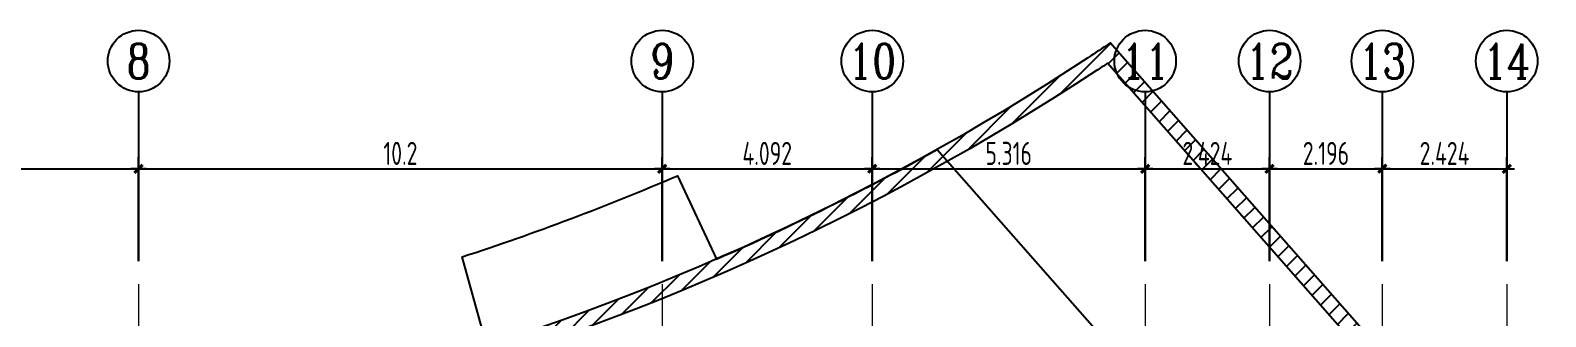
# Model space of a CAD drawing. Header units: metres. Extents: x 0 to 435, y 0 to 273.
# Drawn here: x 163.02 to 192.54, y 117.23 to 122.81 of the extents above; entities that cross this region are included whole.
import ezdxf
from ezdxf.enums import TextEntityAlignment as Align

# ---------------------------------------------------------------- set-up
doc = ezdxf.new("R2010")
doc.units = ezdxf.units.M
doc.header["$MEASUREMENT"] = 0
doc.linetypes.add('B4-PLANS$0$DASHDOT', pattern=[25.4, 12.7, -6.35, 0, -6.35])
doc.layers.get('0').update_dxf_attribs({"plot": 0})
for name, color, linetype in [('A-WL', 7, 'Continuous'), ('Slab', 3, 'Continuous'), ('YQ_AXIS', 3, 'Continuous'), ('YQ_DIM', 3, 'Continuous')]:
    doc.layers.add(name, color=color, linetype=linetype)
doc.layers.add('Dote', color=1, linetype='B4-PLANS$0$DASHDOT', lineweight=15)
doc.styles.add('YQ_AXIS', font='COMPLEX.SHX', dxfattribs={"width": 0.8, "bigfont": 'GBCBIG.SHX'})
doc.styles.add('YQ_DIM', font='SUPEROS.SHX', dxfattribs={"width": 0.8, "bigfont": 'HZDX.SHX'})
doc.dimstyles.new('yqm0_150', dxfattribs={"dimscale": 0.15, "dimtxt": 3, "dimasz": 1, "dimexe": 1.5, "dimexo": 3, "dimgap": 0.5, "dimtad": 1, "dimdec": 3, "dimdsep": 46, "dimtxsty": 'YQ_DIM', "dimblk": 'YQTICK', "dimcen": 0, "dimclrd": 256, "dimclre": 256, "dimclrt": 7, "dimadec": 1, "dimazin": 2, "dimtfac": 1, "dimtdec": 4, "dimtix": 1, "dimtmove": 2, "dimatfit": 2, "dimfxl": 1, "dimtolj": 1, "dimtzin": 0, "dimarcsym": 0})

# ---------------------------------------------------------------- blocks, each defined once
blk = doc.blocks.new('YQTICK')
blk.add_line((-1, 0), (1, 0))
at = {"const_width": 0.4}
blk.add_lwpolyline([(0.53, 0.53), (-0.53, -0.53)], dxfattribs=at)
blk = doc.blocks.new('*D866')
at = {"layer": 'Defpoints', "color": 0, "transparency": 16777216}
for p in [(165.129, 120.115), (159.045, 117.865), (165.129, 117.865)]:
    blk.add_point(p, dxfattribs=at)
at = {"layer": 'YQ_DIM', "lineweight": -2, "transparency": 16777216}
for p, q in [((159.045, 118.315), (159.045, 120.34)), ((165.129, 118.315), (165.129, 120.34)), ((159.195, 120.115), (164.979, 120.115))]:
    blk.add_line(p, q, dxfattribs=at)
at = {"layer": 'YQ_DIM', "lineweight": -2, "transparency": 16777216, "xscale": 0.15, "yscale": 0.15, "zscale": 0.15, "rotation": 180}
blk.add_blockref('YQTICK', (159.045, 120.115), dxfattribs=at)
at = {"layer": 'YQ_DIM', "lineweight": -2, "transparency": 16777216, "xscale": 0.15, "yscale": 0.15, "zscale": 0.15}
blk.add_blockref('YQTICK', (165.129, 120.115), dxfattribs=at)
at = {"layer": 'YQ_DIM', "color": 7, "transparency": 16777216, "insert": (162.087, 120.415), "char_height": 0.45, "attachment_point": 5, "style": 'YQ_DIM'}
blk.add_mtext('\\A1;6.084', dxfattribs=at)
blk = doc.blocks.new('*D867')
at = {"layer": 'Defpoints', "color": 0, "transparency": 16777216}
for p in [(175.329, 120.115), (165.129, 117.865), (175.329, 117.865)]:
    blk.add_point(p, dxfattribs=at)
at = {"layer": 'YQ_DIM', "lineweight": -2, "transparency": 16777216}
for p, q in [((165.129, 118.315), (165.129, 120.34)), ((175.329, 118.315), (175.329, 120.34)), ((165.279, 120.115), (175.179, 120.115))]:
    blk.add_line(p, q, dxfattribs=at)
at = {"layer": 'YQ_DIM', "lineweight": -2, "transparency": 16777216, "xscale": 0.15, "yscale": 0.15, "zscale": 0.15, "rotation": 180}
blk.add_blockref('YQTICK', (165.129, 120.115), dxfattribs=at)
at = {"layer": 'YQ_DIM', "lineweight": -2, "transparency": 16777216, "xscale": 0.15, "yscale": 0.15, "zscale": 0.15}
blk.add_blockref('YQTICK', (175.329, 120.115), dxfattribs=at)
at = {"layer": 'YQ_DIM', "color": 7, "transparency": 16777216, "insert": (170.229, 120.415), "char_height": 0.45, "attachment_point": 5, "style": 'YQ_DIM'}
blk.add_mtext('\\A1;10.2', dxfattribs=at)
blk = doc.blocks.new('*D868')
at = {"layer": 'Defpoints', "color": 0, "transparency": 16777216}
for p in [(179.421, 120.115), (175.329, 117.865), (179.421, 117.865)]:
    blk.add_point(p, dxfattribs=at)
at = {"layer": 'YQ_DIM', "lineweight": -2, "transparency": 16777216}
for p, q in [((175.329, 118.315), (175.329, 120.34)), ((179.421, 118.315), (179.421, 120.34)), ((175.479, 120.115), (179.271, 120.115))]:
    blk.add_line(p, q, dxfattribs=at)
at = {"layer": 'YQ_DIM', "lineweight": -2, "transparency": 16777216, "xscale": 0.15, "yscale": 0.15, "zscale": 0.15, "rotation": 180}
blk.add_blockref('YQTICK', (175.329, 120.115), dxfattribs=at)
at = {"layer": 'YQ_DIM', "lineweight": -2, "transparency": 16777216, "xscale": 0.15, "yscale": 0.15, "zscale": 0.15}
blk.add_blockref('YQTICK', (179.421, 120.115), dxfattribs=at)
at = {"layer": 'YQ_DIM', "color": 7, "transparency": 16777216, "insert": (177.375, 120.415), "char_height": 0.45, "attachment_point": 5, "style": 'YQ_DIM'}
blk.add_mtext('\\A1;4.092', dxfattribs=at)
blk = doc.blocks.new('*D869')
at = {"layer": 'Defpoints', "color": 0, "transparency": 16777216}
for p in [(184.737, 120.115), (179.421, 117.865), (184.737, 117.865)]:
    blk.add_point(p, dxfattribs=at)
at = {"layer": 'YQ_DIM', "lineweight": -2, "transparency": 16777216}
for p, q in [((179.421, 118.315), (179.421, 120.34)), ((184.737, 118.315), (184.737, 120.34)), ((179.571, 120.115), (184.587, 120.115))]:
    blk.add_line(p, q, dxfattribs=at)
at = {"layer": 'YQ_DIM', "lineweight": -2, "transparency": 16777216, "xscale": 0.15, "yscale": 0.15, "zscale": 0.15, "rotation": 180}
blk.add_blockref('YQTICK', (179.421, 120.115), dxfattribs=at)
at = {"layer": 'YQ_DIM', "lineweight": -2, "transparency": 16777216, "xscale": 0.15, "yscale": 0.15, "zscale": 0.15}
blk.add_blockref('YQTICK', (184.737, 120.115), dxfattribs=at)
at = {"layer": 'YQ_DIM', "color": 7, "transparency": 16777216, "insert": (182.079, 120.415), "char_height": 0.45, "attachment_point": 5, "style": 'YQ_DIM'}
blk.add_mtext('\\A1;5.316', dxfattribs=at)
blk = doc.blocks.new('*D870')
at = {"layer": 'Defpoints', "color": 0, "transparency": 16777216}
for p in [(187.161, 120.115), (184.737, 117.865), (187.161, 117.865)]:
    blk.add_point(p, dxfattribs=at)
at = {"layer": 'YQ_DIM', "lineweight": -2, "transparency": 16777216}
for p, q in [((184.737, 118.315), (184.737, 120.34)), ((187.161, 118.315), (187.161, 120.34)), ((184.887, 120.115), (187.011, 120.115))]:
    blk.add_line(p, q, dxfattribs=at)
at = {"layer": 'YQ_DIM', "lineweight": -2, "transparency": 16777216, "xscale": 0.15, "yscale": 0.15, "zscale": 0.15, "rotation": 180}
blk.add_blockref('YQTICK', (184.737, 120.115), dxfattribs=at)
at = {"layer": 'YQ_DIM', "lineweight": -2, "transparency": 16777216, "xscale": 0.15, "yscale": 0.15, "zscale": 0.15}
blk.add_blockref('YQTICK', (187.161, 120.115), dxfattribs=at)
at = {"layer": 'YQ_DIM', "color": 7, "transparency": 16777216, "insert": (185.949, 120.415), "char_height": 0.45, "attachment_point": 5, "style": 'YQ_DIM'}
blk.add_mtext('\\A1;2.424', dxfattribs=at)
blk = doc.blocks.new('*D871')
at = {"layer": 'Defpoints', "color": 0, "transparency": 16777216}
for p in [(189.357, 120.115), (187.161, 117.865), (189.357, 117.865)]:
    blk.add_point(p, dxfattribs=at)
at = {"layer": 'YQ_DIM', "lineweight": -2, "transparency": 16777216}
for p, q in [((187.161, 118.315), (187.161, 120.34)), ((189.357, 118.315), (189.357, 120.34)), ((187.311, 120.115), (189.207, 120.115))]:
    blk.add_line(p, q, dxfattribs=at)
at = {"layer": 'YQ_DIM', "lineweight": -2, "transparency": 16777216, "xscale": 0.15, "yscale": 0.15, "zscale": 0.15, "rotation": 180}
blk.add_blockref('YQTICK', (187.161, 120.115), dxfattribs=at)
at = {"layer": 'YQ_DIM', "lineweight": -2, "transparency": 16777216, "xscale": 0.15, "yscale": 0.15, "zscale": 0.15}
blk.add_blockref('YQTICK', (189.357, 120.115), dxfattribs=at)
at = {"layer": 'YQ_DIM', "color": 7, "transparency": 16777216, "insert": (188.259, 120.415), "char_height": 0.45, "attachment_point": 5, "style": 'YQ_DIM'}
blk.add_mtext('\\A1;2.196', dxfattribs=at)
blk = doc.blocks.new('*D872')
at = {"layer": 'Defpoints', "color": 0, "transparency": 16777216}
for p in [(191.781, 120.115), (189.357, 117.865), (191.781, 117.865)]:
    blk.add_point(p, dxfattribs=at)
at = {"layer": 'YQ_DIM', "lineweight": -2, "transparency": 16777216}
for p, q in [((189.357, 118.315), (189.357, 120.34)), ((191.781, 118.315), (191.781, 120.34)), ((189.507, 120.115), (191.631, 120.115))]:
    blk.add_line(p, q, dxfattribs=at)
at = {"layer": 'YQ_DIM', "lineweight": -2, "transparency": 16777216, "xscale": 0.15, "yscale": 0.15, "zscale": 0.15, "rotation": 180}
blk.add_blockref('YQTICK', (189.357, 120.115), dxfattribs=at)
at = {"layer": 'YQ_DIM', "lineweight": -2, "transparency": 16777216, "xscale": 0.15, "yscale": 0.15, "zscale": 0.15}
blk.add_blockref('YQTICK', (191.781, 120.115), dxfattribs=at)
at = {"layer": 'YQ_DIM', "color": 7, "transparency": 16777216, "insert": (190.569, 120.415), "char_height": 0.45, "attachment_point": 5, "style": 'YQ_DIM'}
blk.add_mtext('\\A1;2.424', dxfattribs=at)

msp = doc.modelspace()

# ---------------------------------------------------------------- hatches: boundary and pattern name
at = {"layer": 'A-WL'}
h = msp.add_hatch(dxfattribs=at)
h.set_pattern_fill('ANSI31', color=256, scale=2)
h.set_pattern_definition([(45, (0, 66.48424), (-0.1767767, 0.1767767), [])])
h.paths.add_polyline_path([(135.3811, 115.4609), (135.3811, 94.3237, 0.4142135), (144.9811, 84.7237), (179.2625, 84.7237, 0.6452898), (192.1923, 113.3168), (184.0552, 122.5677, -0.0027088), (183.6225, 122.2791, -0.1604971), (154.6257, 114.4251)])
h.paths.add_polyline_path([(154.6096, 114.1256, 0.1604971), (183.7876, 122.0286, 0.0013422), (184.0038, 122.1719), (191.967, 113.1187, -0.6452898), (179.2625, 85.0237), (144.9811, 85.0237, -0.4142135), (135.6811, 94.3237), (135.6811, 115.1443)], flags=16)

# ---------------------------------------------------------------- linework, layer by layer
at = {"layer": 'A-WL', "elevation": 0}
for points in [[(179.2625, 84.7237, 0.6452898), (192.1923, 113.3168), (184.0552, 122.5677, -0.0027088), (183.6225, 122.2791, -0.1604971), (154.6257, 114.4251), (135.3811, 115.4609), (135.3811, 94.3237, 0.4142135), (144.9811, 84.7237)], [(154.6096, 114.1256), (135.6811, 115.1443), (135.6811, 94.3237, 0.4142135), (144.9811, 85.0237), (179.2625, 85.0237, 0.6452898), (191.967, 113.1187), (184.0038, 122.1719, -0.0013422), (183.7876, 122.0286, -0.1604971)]]:
    msp.add_lwpolyline(points, format="xyb", close=True, dxfattribs=at)
at = {"layer": 'Dote', "ltscale": 0.1}
for p, q in [((165.1291, 117.8646), (165.1291, 86.3983)), ((175.3291, 117.8646), (175.3291, 86.3983)), ((179.4211, 117.8646), (179.4211, 86.3983)), ((184.7371, 117.8646), (184.7371, 86.3983)), ((187.1611, 117.8646), (187.1611, 86.3983)), ((189.3571, 117.8646), (189.3571, 86.3983)), ((191.7811, 117.8646), (191.7811, 86.3983))]:
    msp.add_line(p, q, dxfattribs=at)
at = {"layer": 'Slab', "elevation": 0}
msp.add_lwpolyline([(139.2811, 115.251), (146.4686, 114.8642), (146.5651, 116.657), (155.347, 116.1844), (155.2894, 114.394, 0.0880465), (171.91, 116.6636), (171.4303, 118.3981, 0.0230718), (175.6249, 119.9793), (176.388, 118.3554, 0.0250191), (180.6872, 120.4916), (187.7322, 112.4823, -0.4171713), (187.4851, 108.2932), (187.4851, 106.7077), (191.8531, 106.7077), (191.8531, 97.5397), (189.4291, 97.5397), (189.4291, 92.1037)], format="xyb", dxfattribs=at)
at = {"layer": 'YQ_AXIS'}
for p, q in [((165.1291, 121.6146), (165.1291, 118.3146)), ((175.3291, 121.6146), (175.3291, 118.3146)), ((179.4211, 121.6146), (179.4211, 118.3146)), ((184.7371, 121.6146), (184.7371, 118.3146)), ((187.1611, 121.6146), (187.1611, 118.3146)), ((189.3571, 121.6146), (189.3571, 118.3146)), ((191.7811, 121.6146), (191.7811, 118.3146))]:
    msp.add_line(p, q, dxfattribs=at)
for centre in [(165.1291, 122.2146), (175.3291, 122.2146), (179.4211, 122.2146), (184.7371, 122.2146), (187.1611, 122.2146), (189.3571, 122.2146), (191.7811, 122.2146)]:
    msp.add_circle(centre, 0.6, dxfattribs=at)

# ---------------------------------------------------------------- texts
at = {"layer": 'YQ_AXIS', "color": 7, "style": 'YQ_AXIS', "width": 0.8}
for s, p in [('8', (165.1291, 122.2146)), ('9', (175.3291, 122.2146)), ('10', (179.4211, 122.2146)), ('11', (184.7371, 122.2146)), ('12', (187.1611, 122.2146)), ('13', (189.3571, 122.2146)), ('14', (191.7811, 122.2146))]:
    msp.add_text(s, height=0.675, dxfattribs=at).set_placement(p, align=Align.MIDDLE)

# ---------------------------------------------------------------- dimensions: what is measured, and where the dimension line sits
at = {"layer": 'YQ_DIM'}
for base, p1, p2, picture, middle in [((165.1291, 120.1146), (159.0451, 117.8646), (165.1291, 117.8646), '*D866', (162.0871, 120.4146)), ((175.3291, 120.1146), (165.1291, 117.8646), (175.3291, 117.8646), '*D867', (170.2291, 120.4146)), ((179.4211, 120.1146), (175.3291, 117.8646), (179.4211, 117.8646), '*D868', (177.3751, 120.4146)), ((184.7371, 120.1146), (179.4211, 117.8646), (184.7371, 117.8646), '*D869', (182.0791, 120.4146)), ((187.1611, 120.1146), (184.7371, 117.8646), (187.1611, 117.8646), '*D870', (185.9491, 120.4146)), ((189.3571, 120.1146), (187.1611, 117.8646), (189.3571, 117.8646), '*D871', (188.2591, 120.4146)), ((191.7811, 120.1146), (189.3571, 117.8646), (191.7811, 117.8646), '*D872', (190.5691, 120.4146))]:
    dim = msp.add_linear_dim(base=base, p1=p1, p2=p2, dimstyle='yqm0_150', dxfattribs=at)
    dim.commit()
    dim.dimension.update_dxf_attribs({"geometry": picture, "text_midpoint": middle})

doc.saveas('drawing.dxf')
